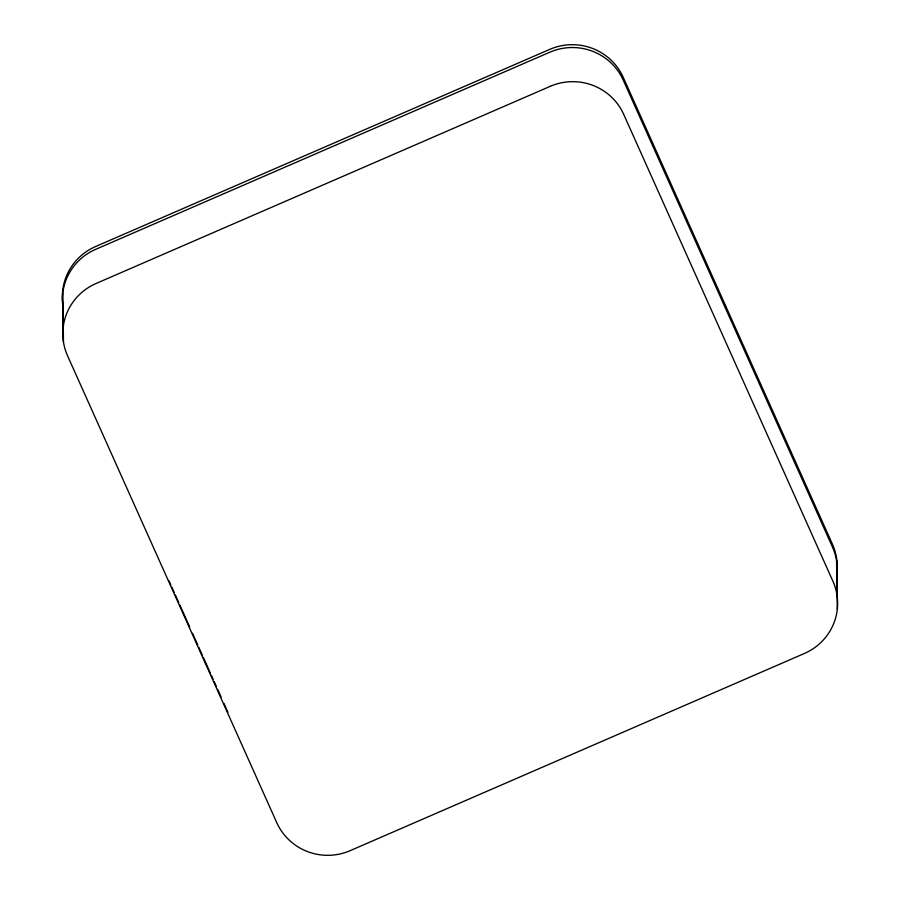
<?xml version="1.0" encoding="UTF-8"?>
<svg xmlns="http://www.w3.org/2000/svg" width="900" height="900" viewBox="0 0 900 900"><rect width="100%" height="100%" fill="white"/><g stroke="black" fill="none" stroke-linecap="round" stroke-linejoin="round"><path stroke-width="1.35" d="M169.054 580.905L170.764 584.73M171.911 587.284L174.195 592.391M175.343 594.945L178.774 602.595M179.921 605.149L189.641 626.85M192.499 633.229L197.651 644.715M198.787 647.269L202.219 654.919M203.366 657.472L210.229 672.795M211.376 675.337L213.086 679.174M214.234 681.727L216.518 686.824M217.665 689.377L221.096 697.039M223.954 703.418L226.237 708.525M837.315 609.244L836.899 575.111A55.688 54.788 -0.7 0 0 832.489 547.087L623.273 80.19A55.688 54.788 -0.7 0 0 549.855 52.189L95.614 249.379A55.688 54.788 -0.7 0 0 63.045 307.89L63.461 342.034M836.572 560.812L836.989 594.945M62.719 293.591L63.135 327.735M227.925 712.249A15.908 1.114 66.5 0 1 226.811 709.796M836.865 572.265A55.688 54.788 -0.7 0 0 832.455 544.241L623.239 77.355A55.688 54.788 -0.7 0 0 549.821 49.343L95.58 246.532A55.688 54.788 -0.7 0 0 63.011 305.055M550.271 86.321L96.03 283.511A55.688 54.788 -0.7 0 0 67.545 355.759L276.761 822.645A55.688 54.788 -0.7 0 0 350.179 850.658L804.42 653.467A55.688 54.788 -0.7 0 0 832.905 581.22L623.689 114.334A55.688 54.788 -0.7 0 0 550.271 86.321"/></g></svg>
